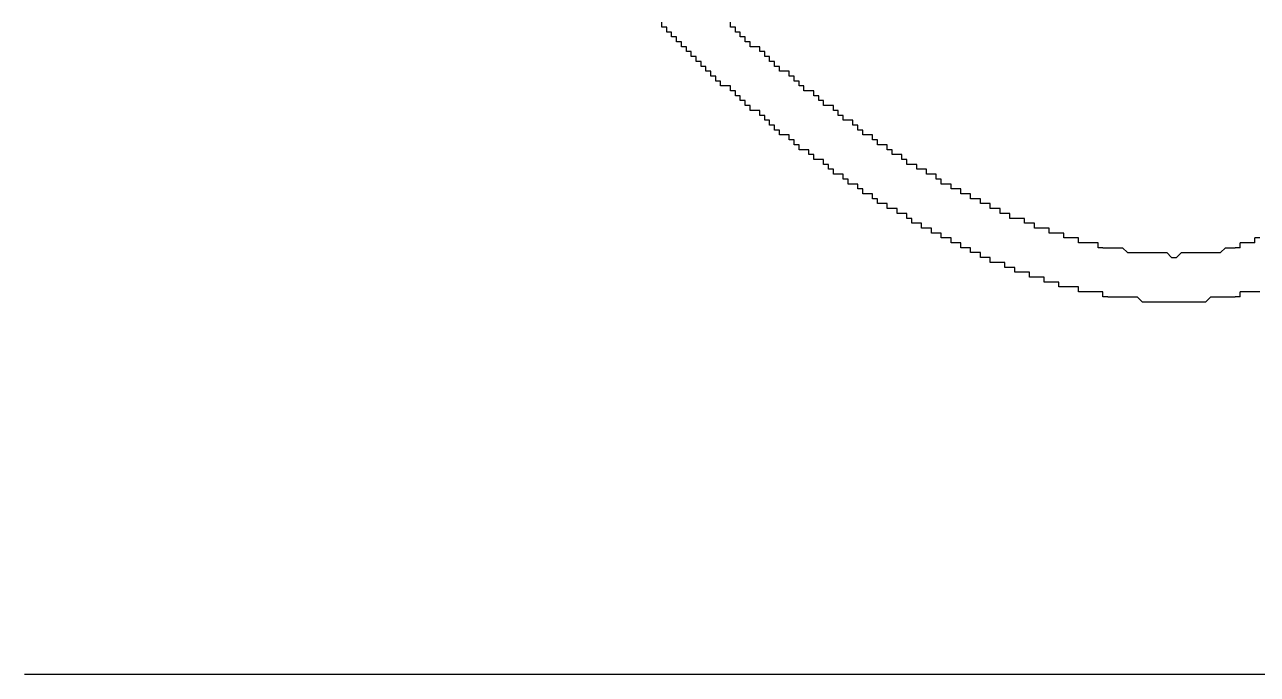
# Model space of a CAD drawing. Extents: x 0.04 to 6.31, y 0.06 to 5.55.
# Drawn here: x 0.042 to 2.661, y 0.073 to 1.453 of the extents above; entities that cross this region are included whole.
import ezdxf

# ---------------------------------------------------------------- set-up
doc = ezdxf.new("R2010")
doc.units = 0
doc.layers.get('0').update_dxf_attribs({"linetype": 'CONTINUOUS'})

msp = doc.modelspace()

# ---------------------------------------------------------------- linework, layer by layer
at = {"color": 251, "linetype": 'CONTINUOUS'}
for points in [[(1.395833, 1.447917), (1.395833, 1.458333)], [(1.40625, 1.4375), (1.40625, 1.447917)], [(1.583333, 1.416667), (1.572917, 1.416667)], [(1.447917, 1.395833), (1.447917, 1.40625)], [(1.458333, 1.385417), (1.458333, 1.395833)], [(1.59375, 1.40625), (1.583333, 1.40625)], [(1.46875, 1.375), (1.46875, 1.385417)], [(1.479167, 1.364583), (1.479167, 1.375)], [(1.645833, 1.364583), (1.635417, 1.364583)], [(1.65625, 1.354167), (1.645833, 1.354167)], [(1.541667, 1.322917), (1.53125, 1.322917)], [(1.552083, 1.3125), (1.541667, 1.3125)], [(1.708333, 1.3125), (1.697917, 1.3125)], [(1.5625, 1.291667), (1.5625, 1.302083)], [(1.572917, 1.28125), (1.572917, 1.291667)], [(1.614583, 1.260417), (1.604167, 1.260417)], [(1.75, 1.28125), (1.739583, 1.28125)], [(1.625, 1.239583), (1.625, 1.25)], [(1.791667, 1.25), (1.78125, 1.25)], [(1.666667, 1.21875), (1.65625, 1.21875)], [(1.677083, 1.197917), (1.677083, 1.208333)], [(1.833333, 1.21875), (1.822917, 1.21875)], [(1.864583, 1.197917), (1.854167, 1.197917)], [(1.71875, 1.177083), (1.708333, 1.177083)], [(1.71875, 1.166667), (1.71875, 1.177083)], [(1.75, 1.15625), (1.739583, 1.15625)], [(1.75, 1.145833), (1.75, 1.15625)], [(1.895833, 1.177083), (1.885417, 1.177083)], [(1.791667, 1.114583), (1.791667, 1.125)], [(1.822917, 1.09375), (1.822917, 1.104167)], [(1.854167, 1.083333), (1.84375, 1.083333)], [(1.854167, 1.072917), (1.854167, 1.083333)], [(1.90625, 1.052083), (1.895833, 1.052083)], [(1.927083, 1.041667), (1.916667, 1.041667)], [(1.927083, 1.03125), (1.927083, 1.041667)], [(1.979167, 1.010417), (1.96875, 1.010417)], [(2.0625, 0.96875), (2.052083, 0.96875)], [(2.083333, 0.958333), (2.072917, 0.958333)], [(2.104167, 0.947917), (2.09375, 0.947917)], [(2.15625, 0.927083), (2.145833, 0.927083)], [(2.21875, 0.90625), (2.208333, 0.90625)], [(2.25, 0.895833), (2.239583, 0.895833)], [(2.291667, 0.885417), (2.28125, 0.885417)]]:
    msp.add_lwpolyline(points, dxfattribs=at)
at = {"color": 252, "linetype": 'CONTINUOUS'}
for points in [[(1.40625, 1.447917), (1.395833, 1.447917)], [(1.416667, 1.4375), (1.40625, 1.4375)], [(1.427083, 1.427083), (1.416667, 1.427083)], [(1.4375, 1.416667), (1.427083, 1.416667)], [(1.5625, 1.4375), (1.552083, 1.4375)], [(1.572917, 1.427083), (1.5625, 1.427083)], [(1.447917, 1.40625), (1.4375, 1.40625)], [(1.458333, 1.395833), (1.447917, 1.395833)], [(1.489583, 1.354167), (1.489583, 1.364583)], [(1.635417, 1.375), (1.625, 1.375)], [(1.5, 1.34375), (1.5, 1.354167)], [(1.510417, 1.333333), (1.510417, 1.34375)], [(1.697917, 1.322917), (1.6875, 1.322917)], [(1.5625, 1.302083), (1.552083, 1.302083)], [(1.572917, 1.291667), (1.5625, 1.291667)], [(1.739583, 1.291667), (1.729167, 1.291667)], [(1.583333, 1.270833), (1.583333, 1.28125)], [(1.625, 1.25), (1.614583, 1.25)], [(1.635417, 1.229167), (1.635417, 1.239583)], [(1.645833, 1.21875), (1.645833, 1.229167)], [(1.677083, 1.208333), (1.666667, 1.208333)], [(1.6875, 1.1875), (1.6875, 1.197917)], [(1.927083, 1.15625), (1.916667, 1.15625)], [(1.760417, 1.145833), (1.75, 1.145833)], [(1.760417, 1.135417), (1.760417, 1.145833)], [(1.791667, 1.125), (1.78125, 1.125)], [(1.822917, 1.104167), (1.8125, 1.104167)], [(2, 1.114583), (1.989583, 1.114583)], [(1.885417, 1.0625), (1.875, 1.0625)], [(1.958333, 1.020833), (1.947917, 1.020833)]]:
    msp.add_lwpolyline(points, dxfattribs=at)
at = {"color": 255, "linetype": 'CONTINUOUS'}
for points in [[(1.541667, 1.447917), (1.541667, 1.458333)], [(1.604167, 1.395833), (1.604167, 1.40625)], [(1.666667, 1.354167), (1.65625, 1.354167)], [(1.666667, 1.34375), (1.666667, 1.354167)], [(1.677083, 1.333333), (1.677083, 1.34375)], [(1.53125, 1.322917), (1.520833, 1.322917)], [(1.71875, 1.3125), (1.708333, 1.3125)], [(1.71875, 1.302083), (1.71875, 1.3125)], [(1.760417, 1.28125), (1.75, 1.28125)], [(1.760417, 1.270833), (1.760417, 1.28125)], [(1.802083, 1.25), (1.791667, 1.25)], [(1.802083, 1.239583), (1.802083, 1.25)], [(1.84375, 1.21875), (1.833333, 1.21875)], [(1.84375, 1.208333), (1.84375, 1.21875)], [(1.875, 1.197917), (1.864583, 1.197917)], [(1.875, 1.1875), (1.875, 1.197917)], [(1.90625, 1.177083), (1.895833, 1.177083)], [(1.90625, 1.166667), (1.90625, 1.177083)], [(1.9375, 1.15625), (1.927083, 1.15625)], [(1.9375, 1.145833), (1.9375, 1.15625)], [(1.958333, 1.145833), (1.947917, 1.145833)], [(1.958333, 1.135417), (1.958333, 1.145833)], [(1.979167, 1.135417), (1.96875, 1.135417)], [(1.979167, 1.125), (1.979167, 1.135417)], [(1.989583, 1.125), (1.979167, 1.125)], [(2.010417, 1.114583), (2, 1.114583)], [(2.010417, 1.104167), (2.010417, 1.114583)], [(2.03125, 1.104167), (2.020833, 1.104167)], [(2.03125, 1.09375), (2.03125, 1.104167)], [(2.052083, 1.09375), (2.041667, 1.09375)], [(2.052083, 1.083333), (2.052083, 1.09375)], [(2.072917, 1.083333), (2.0625, 1.083333)], [(2.072917, 1.072917), (2.072917, 1.083333)], [(2.09375, 1.072917), (2.083333, 1.072917)], [(2.09375, 1.0625), (2.09375, 1.072917)], [(2.114583, 1.0625), (2.104167, 1.0625)], [(2.114583, 1.052083), (2.114583, 1.0625)], [(2.135417, 1.052083), (2.125, 1.052083)], [(2.135417, 1.041667), (2.135417, 1.052083)], [(2.15625, 1.041667), (2.145833, 1.041667)], [(2.166667, 1.041667), (2.15625, 1.041667)], [(2.166667, 1.03125), (2.166667, 1.041667)], [(2.177083, 1.03125), (2.166667, 1.03125)], [(2.1875, 1.03125), (2.177083, 1.03125)], [(2.1875, 1.020833), (2.1875, 1.03125)], [(2.208333, 1.020833), (2.197917, 1.020833)], [(2.21875, 1.020833), (2.208333, 1.020833)], [(2.21875, 1.010417), (2.21875, 1.020833)], [(2.239583, 1.010417), (2.229167, 1.010417)], [(2.25, 1.010417), (2.239583, 1.010417)], [(2.25, 1), (2.25, 1.010417)], [(2.270833, 1), (2.260417, 1)], [(2.28125, 1), (2.270833, 1)], [(2.28125, 0.989583), (2.28125, 1)], [(2.666667, 1), (2.65625, 1)], [(2.65625, 0.989583), (2.65625, 1)], [(2.3125, 0.989583), (2.291667, 0.989583)], [(2.322917, 0.989583), (2.3125, 0.989583)], [(2.322917, 0.979167), (2.322917, 0.989583)], [(2.333333, 0.979167), (2.322917, 0.979167)], [(2.333333, 0.979167), (2.375, 0.979167), (2.385417, 0.96875), (2.46875, 0.96875), (2.479167, 0.958333), (2.489583, 0.958333), (2.5, 0.96875), (2.583333, 0.96875), (2.59375, 0.979167), (2.614583, 0.979167)], [(2.625, 0.979167), (2.614583, 0.979167)], [(2.635417, 0.989583), (2.625, 0.989583)], [(2.625, 0.979167), (2.625, 0.989583)], [(2.645833, 0.989583), (2.635417, 0.989583)], [(2.65625, 0.989583), (2.645833, 0.989583)], [(6.270833, 0.072917), (0.041667, 0.072917)]]:
    msp.add_lwpolyline(points, dxfattribs=at)
at = {"color": 253, "linetype": 'CONTINUOUS'}
for points in [[(1.552083, 1.447917), (1.541667, 1.447917)], [(1.572917, 1.416667), (1.572917, 1.427083)], [(1.583333, 1.40625), (1.583333, 1.416667)], [(1.46875, 1.385417), (1.458333, 1.385417)], [(1.479167, 1.375), (1.46875, 1.375)], [(1.489583, 1.364583), (1.479167, 1.364583)], [(1.625, 1.385417), (1.614583, 1.385417)], [(1.635417, 1.364583), (1.635417, 1.375)], [(1.645833, 1.354167), (1.645833, 1.364583)], [(1.520833, 1.322917), (1.520833, 1.333333)], [(1.6875, 1.333333), (1.677083, 1.333333)], [(1.697917, 1.3125), (1.697917, 1.322917)], [(1.583333, 1.28125), (1.572917, 1.28125)], [(1.78125, 1.260417), (1.770833, 1.260417)], [(1.635417, 1.239583), (1.625, 1.239583)], [(1.822917, 1.229167), (1.8125, 1.229167)], [(1.854167, 1.208333), (1.84375, 1.208333)], [(1.6875, 1.197917), (1.677083, 1.197917)], [(1.885417, 1.1875), (1.875, 1.1875)], [(1.729167, 1.166667), (1.71875, 1.166667)], [(1.916667, 1.166667), (1.90625, 1.166667)], [(1.947917, 1.145833), (1.9375, 1.145833)], [(2.020833, 1.104167), (2.010417, 1.104167)], [(1.833333, 1.09375), (1.822917, 1.09375)], [(1.864583, 1.072917), (1.854167, 1.072917)], [(2.125, 1.052083), (2.114583, 1.052083)], [(1.9375, 1.03125), (1.927083, 1.03125)], [(2.145833, 1.041667), (2.135417, 1.041667)]]:
    msp.add_lwpolyline(points, dxfattribs=at)
at = {"color": 254, "linetype": 'CONTINUOUS'}
for points in [[(1.552083, 1.4375), (1.552083, 1.447917)], [(1.5625, 1.427083), (1.5625, 1.4375)], [(1.604167, 1.40625), (1.59375, 1.40625)], [(1.614583, 1.395833), (1.604167, 1.395833)], [(1.614583, 1.385417), (1.614583, 1.395833)], [(1.625, 1.375), (1.625, 1.385417)], [(1.5, 1.354167), (1.489583, 1.354167)], [(1.510417, 1.34375), (1.5, 1.34375)], [(1.677083, 1.34375), (1.666667, 1.34375)], [(1.520833, 1.333333), (1.510417, 1.333333)], [(1.6875, 1.322917), (1.6875, 1.333333)], [(1.729167, 1.302083), (1.71875, 1.302083)], [(1.729167, 1.291667), (1.729167, 1.302083)], [(1.739583, 1.28125), (1.739583, 1.291667)], [(1.59375, 1.270833), (1.583333, 1.270833)], [(1.770833, 1.270833), (1.760417, 1.270833)], [(1.770833, 1.260417), (1.770833, 1.270833)], [(1.78125, 1.25), (1.78125, 1.260417)], [(1.8125, 1.239583), (1.802083, 1.239583)], [(1.8125, 1.229167), (1.8125, 1.239583)], [(1.645833, 1.229167), (1.635417, 1.229167)], [(1.65625, 1.21875), (1.645833, 1.21875)], [(1.822917, 1.21875), (1.822917, 1.229167)], [(1.854167, 1.197917), (1.854167, 1.208333)], [(1.697917, 1.1875), (1.6875, 1.1875)], [(1.885417, 1.177083), (1.885417, 1.1875)], [(1.916667, 1.15625), (1.916667, 1.166667)], [(1.770833, 1.135417), (1.760417, 1.135417)], [(1.96875, 1.135417), (1.958333, 1.135417)], [(1.802083, 1.114583), (1.791667, 1.114583)], [(1.989583, 1.114583), (1.989583, 1.125)], [(2.041667, 1.09375), (2.03125, 1.09375)], [(2.0625, 1.083333), (2.052083, 1.083333)], [(2.083333, 1.072917), (2.072917, 1.072917)], [(2.104167, 1.0625), (2.09375, 1.0625)], [(2.197917, 1.020833), (2.1875, 1.020833)], [(2.229167, 1.010417), (2.21875, 1.010417)], [(2.260417, 1), (2.25, 1)], [(2.291667, 0.989583), (2.28125, 0.989583)]]:
    msp.add_lwpolyline(points, dxfattribs=at)
at = {"color": 250, "linetype": 'CONTINUOUS'}
for points in [[(1.416667, 1.427083), (1.416667, 1.4375)], [(1.427083, 1.416667), (1.427083, 1.427083)], [(1.4375, 1.40625), (1.4375, 1.416667)], [(1.541667, 1.3125), (1.541667, 1.322917)], [(1.552083, 1.302083), (1.552083, 1.3125)], [(1.604167, 1.270833), (1.59375, 1.270833)], [(1.604167, 1.260417), (1.604167, 1.270833)], [(1.614583, 1.25), (1.614583, 1.260417)], [(1.666667, 1.208333), (1.666667, 1.21875)], [(1.708333, 1.1875), (1.697917, 1.1875)], [(1.708333, 1.177083), (1.708333, 1.1875)], [(1.739583, 1.166667), (1.729167, 1.166667)], [(1.739583, 1.15625), (1.739583, 1.166667)], [(1.78125, 1.135417), (1.770833, 1.135417)], [(1.78125, 1.125), (1.78125, 1.135417)], [(1.8125, 1.114583), (1.802083, 1.114583)], [(1.8125, 1.104167), (1.8125, 1.114583)], [(1.84375, 1.09375), (1.833333, 1.09375)], [(1.84375, 1.083333), (1.84375, 1.09375)], [(1.875, 1.072917), (1.864583, 1.072917)], [(1.875, 1.0625), (1.875, 1.072917)], [(1.895833, 1.052083), (1.895833, 1.0625)], [(1.916667, 1.041667), (1.916667, 1.052083)], [(1.947917, 1.03125), (1.9375, 1.03125)], [(1.947917, 1.020833), (1.947917, 1.03125)], [(1.96875, 1.010417), (1.96875, 1.020833)], [(1.989583, 1), (1.989583, 1.010417)], [(2, 1), (1.989583, 1)], [(2.010417, 0.989583), (2.010417, 1)], [(2.020833, 0.989583), (2.010417, 0.989583)], [(2.03125, 0.979167), (2.03125, 0.989583)], [(2.041667, 0.979167), (2.03125, 0.979167)], [(2.052083, 0.96875), (2.052083, 0.979167)], [(2.072917, 0.958333), (2.072917, 0.96875)], [(2.09375, 0.947917), (2.09375, 0.958333)], [(2.125, 0.9375), (2.125, 0.947917)], [(2.135417, 0.9375), (2.125, 0.9375)], [(2.145833, 0.927083), (2.145833, 0.9375)], [(2.177083, 0.916667), (2.177083, 0.927083)], [(2.1875, 0.916667), (2.177083, 0.916667)], [(2.208333, 0.90625), (2.208333, 0.916667)], [(2.239583, 0.895833), (2.239583, 0.90625)], [(2.28125, 0.885417), (2.28125, 0.895833)]]:
    msp.add_lwpolyline(points, dxfattribs=at)
at = {"color": 7, "linetype": 'CONTINUOUS'}
for points in [[(1.895833, 1.0625), (1.885417, 1.0625)], [(1.916667, 1.052083), (1.90625, 1.052083)], [(1.96875, 1.020833), (1.958333, 1.020833)], [(1.989583, 1.010417), (1.979167, 1.010417)], [(2.010417, 1), (2, 1)], [(2.03125, 0.989583), (2.020833, 0.989583)], [(2.052083, 0.979167), (2.041667, 0.979167)], [(2.072917, 0.96875), (2.0625, 0.96875)], [(2.09375, 0.958333), (2.083333, 0.958333)], [(2.114583, 0.947917), (2.104167, 0.947917)], [(2.125, 0.947917), (2.114583, 0.947917)], [(2.145833, 0.9375), (2.135417, 0.9375)], [(2.166667, 0.927083), (2.15625, 0.927083)], [(2.177083, 0.927083), (2.166667, 0.927083)], [(2.197917, 0.916667), (2.1875, 0.916667)], [(2.208333, 0.916667), (2.197917, 0.916667)], [(2.229167, 0.90625), (2.21875, 0.90625)], [(2.239583, 0.90625), (2.229167, 0.90625)], [(2.270833, 0.895833), (2.25, 0.895833)], [(2.28125, 0.895833), (2.270833, 0.895833)], [(2.322917, 0.885417), (2.291667, 0.885417)], [(2.333333, 0.885417), (2.322917, 0.885417)], [(2.333333, 0.875), (2.333333, 0.885417)], [(2.34375, 0.875), (2.333333, 0.875)], [(2.34375, 0.875), (2.40625, 0.875), (2.416667, 0.864583), (2.552083, 0.864583), (2.5625, 0.875), (2.614583, 0.875)], [(2.625, 0.875), (2.614583, 0.875)], [(2.635417, 0.885417), (2.625, 0.885417)], [(2.625, 0.875), (2.625, 0.885417)], [(2.65625, 0.885417), (2.635417, 0.885417)], [(2.666667, 0.885417), (2.65625, 0.885417)]]:
    msp.add_lwpolyline(points, dxfattribs=at)

doc.saveas('drawing.dxf')
